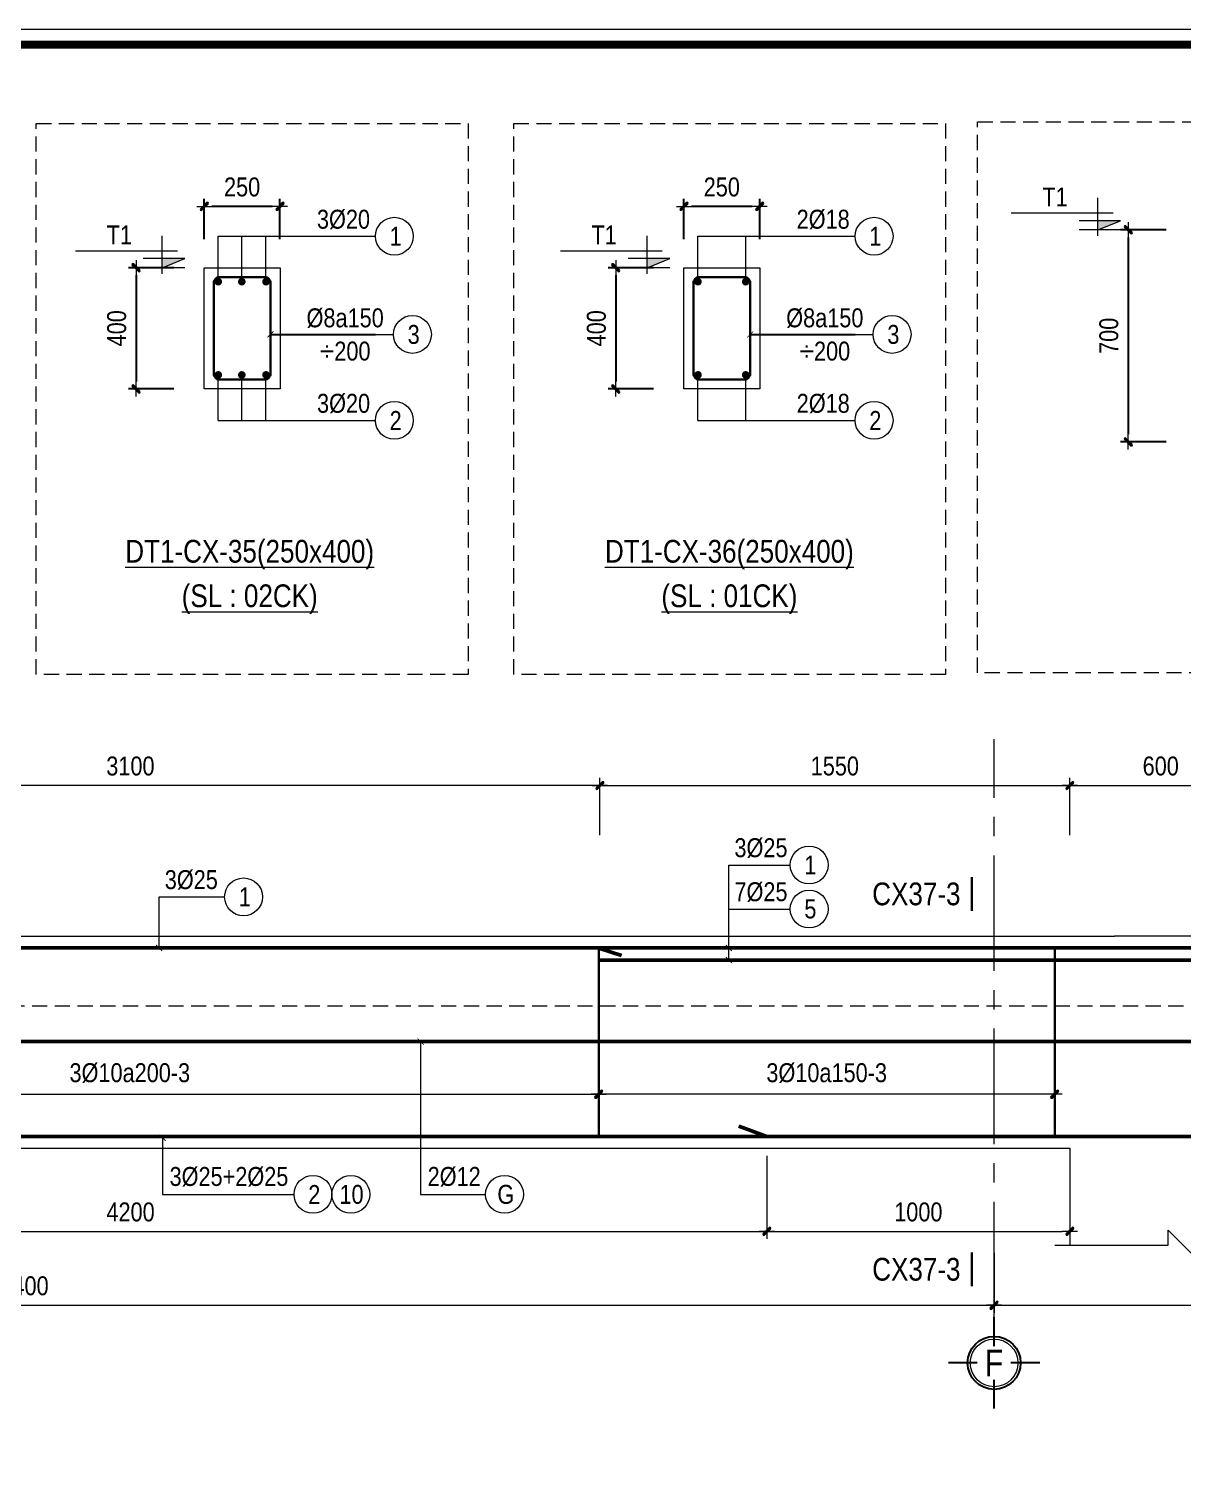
# Model space of a CAD drawing. Header units: millimetres. Extents: x 397144 to 8960116, y 345581 to 674207.
# Drawn here: x 5023359 to 5027168, y 612315 to 617107 of the extents above; entities that cross this region are included whole.
import ezdxf
from ezdxf.enums import TextEntityAlignment as Align
from ezdxf.xclip import XClip

# ---------------------------------------------------------------- set-up
doc = ezdxf.new("R2010")
doc.units = ezdxf.units.MM
doc.header["$XCLIPFRAME"] = 0
doc.header["$PDSIZE"] = -10
doc.linetypes.add('CENTER2', pattern=[28.575, 19.05, -3.175, 3.175, -3.175])
doc.linetypes.add('HIDDEN', pattern=[0.375, 0.25, -0.125])
doc.layers.get('0').update_dxf_attribs({"linetype": 'CONTINUOUS'})
doc.layers.get('Defpoints').update_dxf_attribs({"color": 12, "linetype": 'CONTINUOUS'})
for name, color, linetype, lineweight in [('2', 2, 'CONTINUOUS', 20), ('CDAI', 8, 'CONTINUOUS', 30), ('CTHEP', 2, 'CONTINUOUS', 50), ('DBAO', 3, 'CONTINUOUS', 20), ('DGIONG', 4, 'CONTINUOUS', 13), ('KTH', 150, 'CONTINUOUS', 5), ('Net khuat', 8, 'HIDDEN', 13), ('STICK', 1, 'CONTINUOUS', 9), ('TEXT', 7, 'CONTINUOUS', 15)]:
    doc.layers.add(name, color=color, linetype=linetype, lineweight=lineweight)
doc.layers.add('8', color=8, linetype='CONTINUOUS')
doc.layers.add('HATCH', color=7, linetype='CONTINUOUS', lineweight=5, true_color=0x2491ff)
doc.styles.add('HELVECONDENSE', font='VHELVCN_0.TTF')
doc.styles.add('Star-HelCon', font='VHELVCN_0.TTF')
doc.styles.add('TTP-HelCon', font='VHELVCN_0.TTF')
doc.styles.add('VNI-HELVE-CONDENSE', font='VHELVCN_0.TTF')
doc.dimstyles.new('kc-25', dxfattribs={"dimtxt": 62.5, "dimasz": 20, "dimexe": 20, "dimexo": 50, "dimgap": 25, "dimtad": 3, "dimdec": 0, "dimzin": 0, "dimdsep": 46, "dimtxsty": 'VNI-HELVE-CONDENSE', "dimblk": 'DIM', "dimcen": 2.5, "dimclrd": 256, "dimclre": 154, "dimclrt": 7, "dimaunit": 1, "dimadec": 0, "dimazin": 0, "dimtfac": 1, "dimtdec": 0, "dimtix": 1, "dimtmove": 0, "dimatfit": 3, "dimldrblk": 'DOT', "dimfxl": 1, "dimtolj": 1, "dimtzin": 0, "dimarcsym": 0})
doc.dimstyles.new('TTP-25', dxfattribs={"dimscale": 25, "dimtxt": 2.5, "dimasz": 1, "dimexe": 1, "dimexo": 1, "dimgap": 0.09, "dimtad": 0, "dimdec": 4, "dimrnd": 5, "dimzin": 9, "dimdsep": 46, "dimtxsty": 'TTP-HelCon', "dimblk": 'Stick1', "dimcen": 0.09, "dimdle": 1.5, "dimclrd": 256, "dimclre": 256, "dimclrt": 7, "dimadec": 0, "dimazin": 0, "dimtfac": 1, "dimtdec": 4, "dimtmove": 0, "dimatfit": 3, "dimldrblk": '_ArchTick1', "dimfxl": 1, "dimtvp": 1, "dimtolj": 1, "dimtzin": 0, "dimarcsym": 0})

# ---------------------------------------------------------------- blocks, each defined once
blk = doc.blocks.new('Stick1')
at = {"layer": 'STICK'}
h = blk.add_hatch(color=256, dxfattribs=at)
edge = h.paths.add_edge_path()
edge.add_line((0.3, 0.5), (-0.5, -0.3))
edge.add_arc((-0.4, -0.4), 0.141, 135, 315)
edge.add_line((-0.3, -0.5), (0.5, 0.3))
edge.add_arc((0.4, 0.4), 0.141, 315, 495)
blk.add_line((1, 0), (-1, 0), dxfattribs=at)
blk.add_lwpolyline([(0.3, 0.5), (-0.5, -0.3, 1), (-0.3, -0.5), (0.5, 0.3, 1), (0.3, 0.5, 1)], format="xyb", dxfattribs=at)
blk = doc.blocks.new('*D1549')
at = {"layer": 'Defpoints', "color": 0, "ltscale": 500, "transparency": 16777216}
for p in [(5023937.5, 616521.3), (5023937.5, 616388.1), (5024187.5, 616388.1)]:
    blk.add_point(p, dxfattribs=at)
at = {"layer": 'KTH', "lineweight": -2, "ltscale": 500, "transparency": 16777216}
for p, q in [((5023937.5, 616413.1), (5023937.5, 616546.3)), ((5024162.5, 616521.3), (5023962.5, 616521.3)), ((5024187.5, 616413.1), (5024187.5, 616546.3))]:
    blk.add_line(p, q, dxfattribs=at)
at = {"layer": 'KTH', "lineweight": -2, "ltscale": 500, "transparency": 16777216, "xscale": 25, "yscale": 25, "zscale": 25, "rotation": 180}
blk.add_blockref('Stick1', (5023937.5, 616521.3), dxfattribs=at)
at = {"layer": 'KTH', "lineweight": -2, "ltscale": 500, "transparency": 16777216, "xscale": 25, "yscale": 25, "zscale": 25}
blk.add_blockref('Stick1', (5024187.5, 616521.3), dxfattribs=at)
at = {"layer": 'KTH', "color": 7, "ltscale": 500, "transparency": 16777216, "insert": (5024062.5, 616585.2), "char_height": 62.5, "attachment_point": 5, "style": 'TTP-HelCon'}
blk.add_mtext('\\A1;250', dxfattribs=at)
blk = doc.blocks.new('_ArchTick1')
at = {"color": 0, "const_width": 3.81}
blk.add_lwpolyline([(-12.7, -12.7), (12.7, 12.7)], dxfattribs=at)
blk = doc.blocks.new('*D1550')
at = {"layer": 'Defpoints', "color": 0, "ltscale": 500, "transparency": 16777216}
for p in [(5023862.4, 616319.1), (5023712.5, 615919.1), (5023862.4, 615919.1)]:
    blk.add_point(p, dxfattribs=at)
at = {"layer": 'KTH', "lineweight": -2, "ltscale": 500, "transparency": 16777216}
for p, q in [((5023837.4, 616319.1), (5023687.5, 616319.1)), ((5023712.5, 616294.1), (5023712.5, 615944.1)), ((5023837.4, 615919.1), (5023687.5, 615919.1))]:
    blk.add_line(p, q, dxfattribs=at)
at = {"layer": 'KTH', "lineweight": -2, "ltscale": 500, "transparency": 16777216, "xscale": 25, "yscale": 25, "zscale": 25}
for p, rotation in [((5023712.5, 616319.1), 90), ((5023712.5, 615919.1), 270)]:
    blk.add_blockref('Stick1', p, dxfattribs=dict(at, rotation=rotation))
at = {"layer": 'KTH', "color": 7, "ltscale": 500, "transparency": 16777216, "insert": (5023648.7, 616119.1), "char_height": 62.5, "attachment_point": 5, "rotation": 90, "style": 'TTP-HelCon'}
blk.add_mtext('\\A1;400', dxfattribs=at)
blk = doc.blocks.new('CODE')
at = {"layer": 'DBAO'}
for p, q in [((-62.5, -20), (-62.5, 105)), ((-112.5, 55), (223.6, 55)), ((-62.5, 0), (-137.5, 30)), ((-137.5, 30), (0, 30)), ((-137.5, 0), (0, 0))]:
    blk.add_line(p, q, dxfattribs=at)
at = {"layer": 'HATCH', "color": 1}
blk.add_solid([(-62.5, 0), (-137.5, 30), (-62.5, 30)], dxfattribs=at)
blk = doc.blocks.new('DIM')
h = blk.add_hatch(color=1)
h.paths.add_polyline_path([(0.49, 0.29, 1), (0.29, 0.49), (-0.19, 0), (0.19, 0)])
h.paths.add_polyline_path([(0.19, 0), (-0.19, 0), (-0.49, -0.29, 1), (-0.29, -0.49)])
at = {"color": 9}
for p, q in [((-0.19, 0), (-1.5, 0)), ((0.19, 0), (1.5, 0))]:
    blk.add_line(p, q, dxfattribs=at)
at = {"color": 1}
for p, q in [((-0.49, -0.29), (0.29, 0.49)), ((-0.29, -0.49), (0.49, 0.29)), ((-0.19, 0), (0.19, 0))]:
    blk.add_line(p, q, dxfattribs=at)
blk.add_arc((-0.39, -0.39), 0.138, 135, 315, dxfattribs=at)
blk = doc.blocks.new('*D1551')
at = {"layer": 'Defpoints', "color": 0, "ltscale": 500, "transparency": 16777216}
for p in [(5025520.7, 616521.3), (5025520.7, 616388.1), (5025770.7, 616388.1)]:
    blk.add_point(p, dxfattribs=at)
at = {"layer": 'KTH', "lineweight": -2, "ltscale": 500, "transparency": 16777216}
for p, q in [((5025520.7, 616413.1), (5025520.7, 616546.3)), ((5025745.7, 616521.3), (5025545.7, 616521.3)), ((5025770.7, 616413.1), (5025770.7, 616546.3))]:
    blk.add_line(p, q, dxfattribs=at)
at = {"layer": 'KTH', "lineweight": -2, "ltscale": 500, "transparency": 16777216, "xscale": 25, "yscale": 25, "zscale": 25, "rotation": 180}
blk.add_blockref('Stick1', (5025520.7, 616521.3), dxfattribs=at)
at = {"layer": 'KTH', "lineweight": -2, "ltscale": 500, "transparency": 16777216, "xscale": 25, "yscale": 25, "zscale": 25}
blk.add_blockref('Stick1', (5025770.7, 616521.3), dxfattribs=at)
at = {"layer": 'KTH', "color": 7, "ltscale": 500, "transparency": 16777216, "insert": (5025645.7, 616585.2), "char_height": 62.5, "attachment_point": 5, "style": 'TTP-HelCon'}
blk.add_mtext('\\A1;250', dxfattribs=at)
blk = doc.blocks.new('*D1552')
at = {"layer": 'Defpoints', "color": 0, "ltscale": 500, "transparency": 16777216}
for p in [(5025445.6, 616319.1), (5025295.7, 615919.1), (5025445.6, 615919.1)]:
    blk.add_point(p, dxfattribs=at)
at = {"layer": 'KTH', "lineweight": -2, "ltscale": 500, "transparency": 16777216}
for p, q in [((5025420.6, 616319.1), (5025270.7, 616319.1)), ((5025295.7, 616294.1), (5025295.7, 615944.1)), ((5025420.6, 615919.1), (5025270.7, 615919.1))]:
    blk.add_line(p, q, dxfattribs=at)
at = {"layer": 'KTH', "lineweight": -2, "ltscale": 500, "transparency": 16777216, "xscale": 25, "yscale": 25, "zscale": 25}
for p, rotation in [((5025295.7, 616319.1), 90), ((5025295.7, 615919.1), 270)]:
    blk.add_blockref('Stick1', p, dxfattribs=dict(at, rotation=rotation))
at = {"layer": 'KTH', "color": 7, "ltscale": 500, "transparency": 16777216, "insert": (5025231.9, 616119.1), "char_height": 62.5, "attachment_point": 5, "rotation": 90, "style": 'TTP-HelCon'}
blk.add_mtext('\\A1;400', dxfattribs=at)
blk = doc.blocks.new('*D1554')
at = {"layer": 'Defpoints', "color": 0, "ltscale": 500, "transparency": 16777216}
for p in [(5027136.9, 616444.3), (5026987.1, 615744.3), (5027136.9, 615744.3)]:
    blk.add_point(p, dxfattribs=at)
at = {"layer": 'KTH', "lineweight": -2, "ltscale": 500, "transparency": 16777216}
for p, q in [((5027111.9, 616444.3), (5026962.1, 616444.3)), ((5026987.1, 616419.3), (5026987.1, 615769.3)), ((5027111.9, 615744.3), (5026962.1, 615744.3))]:
    blk.add_line(p, q, dxfattribs=at)
at = {"layer": 'KTH', "lineweight": -2, "ltscale": 500, "transparency": 16777216, "xscale": 25, "yscale": 25, "zscale": 25}
for p, rotation in [((5026987.1, 616444.3), 90), ((5026987.1, 615744.3), 270)]:
    blk.add_blockref('Stick1', p, dxfattribs=dict(at, rotation=rotation))
at = {"layer": 'KTH', "color": 7, "ltscale": 500, "transparency": 16777216, "insert": (5026923.3, 616094.3), "char_height": 62.5, "attachment_point": 5, "rotation": 90, "style": 'TTP-HelCon'}
blk.add_mtext('\\A1;700', dxfattribs=at)
blk = doc.blocks.new('CX29')
at = {"layer": 'CTHEP'}
blk.add_line((5040791.73058, 522625.55855), (5088196.68235, 522625.51042), dxfattribs=at)
for points in [[(5088380.04714, 522306.31091), (5088380.04714, 522934.49812), (5040638.00552, 522934.56286), (5040638.00552, 522308.30037)], [(5040673.22228, 522688.96378), (5040673.22228, 522312.57371), (5040673.22228, 522312.57371), (5040906.87594, 522312.55065), (5053058.00553, 522312.52236), (5053632.05103, 522312.52048), (5088308.99188, 522312.49833), (5088308.99188, 522835.37385)]]:
    blk.add_lwpolyline(points, dxfattribs=at)
at = {"layer": 'DBAO'}
blk.add_lwpolyline([(5088418.00552, 521953.49448), (5088418.00552, 522973.44839), (5053205.91177, 522973.49728)], dxfattribs=at)
at = {"layer": 'Net khuat', "ltscale": 200}
blk.add_lwpolyline([(5040608.00552, 522743.57367), (5088410.04714, 522743.57367)], dxfattribs=at)
blk = doc.blocks.new('CHG_XX_Khung ten')
blk.add_lwpolyline([(15, 579), (826, 579), (826, 15), (15, 15)], close=True)
at = {"color": 4, "linetype": 'Continuous', "const_width": 1}
blk.add_lwpolyline([(17, 577), (824, 577), (824, 17), (17, 17)], close=True, dxfattribs=at)
blk = doc.blocks.new('*D8763')
at = {"layer": 'Defpoints', "color": 0, "transparency": 16777216}
for p in [(5101866.8, 563815.9), (5103371.8, 563799.4), (5101866.8, 563741.9)]:
    blk.add_point(p, dxfattribs=at)
at = {"layer": 'KTH', "lineweight": -2, "transparency": 16777216}
for p, q in [((5101866.8, 563790.9), (5101866.8, 563716.9)), ((5103371.8, 563774.4), (5103371.8, 563716.9)), ((5103346.8, 563741.9), (5101891.8, 563741.9))]:
    blk.add_line(p, q, dxfattribs=at)
at = {"layer": 'KTH', "lineweight": -2, "transparency": 16777216, "xscale": 25, "yscale": 25, "zscale": 25, "rotation": 180}
blk.add_blockref('Stick1', (5101866.8, 563741.9), dxfattribs=at)
at = {"layer": 'KTH', "lineweight": -2, "transparency": 16777216, "xscale": 25, "yscale": 25, "zscale": 25}
blk.add_blockref('Stick1', (5103371.8, 563741.9), dxfattribs=at)
at = {"layer": 'KTH', "color": 7, "transparency": 16777216, "insert": (5102619.3, 563811.8), "char_height": 62.5, "attachment_point": 5, "style": 'TTP-HelCon'}
blk.add_mtext('\\A1;3Þ10a150-3', dxfattribs=at)
blk = doc.blocks.new('*D8725')
at = {"layer": 'Defpoints', "color": 0, "transparency": 16777216}
for p in [(5096771.8, 563243.5), (5103171.8, 563243.4), (5103171.8, 563045.5)]:
    blk.add_point(p, dxfattribs=at)
at = {"layer": 'KTH', "lineweight": -2, "transparency": 16777216}
for p, q in [((5096771.8, 563218.5), (5096771.8, 563020.5)), ((5103171.8, 563218.4), (5103171.8, 563020.5)), ((5096796.8, 563045.5), (5103146.8, 563045.5))]:
    blk.add_line(p, q, dxfattribs=at)
at = {"layer": 'KTH', "lineweight": -2, "transparency": 16777216, "xscale": 25, "yscale": 25, "zscale": 25, "rotation": 180}
blk.add_blockref('Stick1', (5096771.8, 563045.5), dxfattribs=at)
at = {"layer": 'KTH', "lineweight": -2, "transparency": 16777216, "xscale": 25, "yscale": 25, "zscale": 25}
blk.add_blockref('Stick1', (5103171.8, 563045.5), dxfattribs=at)
at = {"layer": 'KTH', "color": 7, "transparency": 16777216, "insert": (5099971.8, 563109.3), "char_height": 62.5, "attachment_point": 5, "style": 'TTP-HelCon'}
blk.add_mtext('\\A1;6400', dxfattribs=at)
blk = doc.blocks.new('*D8726')
at = {"layer": 'Defpoints', "color": 0, "transparency": 16777216}
for p in [(5098771.8, 563882), (5101866.8, 563881.9), (5101866.8, 563741.9)]:
    blk.add_point(p, dxfattribs=at)
at = {"layer": 'KTH', "lineweight": -2, "transparency": 16777216}
for p, q in [((5098771.8, 563857), (5098771.8, 563716.9)), ((5101866.8, 563856.9), (5101866.8, 563716.9)), ((5098796.8, 563741.9), (5101841.8, 563741.9))]:
    blk.add_line(p, q, dxfattribs=at)
at = {"layer": 'KTH', "lineweight": -2, "transparency": 16777216, "xscale": 25, "yscale": 25, "zscale": 25, "rotation": 180}
blk.add_blockref('Stick1', (5098771.8, 563741.9), dxfattribs=at)
at = {"layer": 'KTH', "lineweight": -2, "transparency": 16777216, "xscale": 25, "yscale": 25, "zscale": 25}
blk.add_blockref('Stick1', (5101866.8, 563741.9), dxfattribs=at)
at = {"layer": 'KTH', "color": 7, "transparency": 16777216, "insert": (5100319.3, 563811.8), "char_height": 62.5, "attachment_point": 5, "style": 'TTP-HelCon'}
blk.add_mtext('\\A1;3Þ10a200-3', dxfattribs=at)
blk = doc.blocks.new('*D8728')
at = {"layer": 'Defpoints', "color": 0, "transparency": 16777216}
for p in [(5098771.8, 564760.8), (5098771.8, 564571.9), (5101870.8, 564571.8)]:
    blk.add_point(p, dxfattribs=at)
at = {"layer": 'KTH', "lineweight": -2, "transparency": 16777216}
for p, q in [((5098771.8, 564596.9), (5098771.8, 564785.8)), ((5101870.8, 564596.8), (5101870.8, 564785.8)), ((5101845.8, 564760.8), (5098796.8, 564760.8))]:
    blk.add_line(p, q, dxfattribs=at)
at = {"layer": 'KTH', "lineweight": -2, "transparency": 16777216, "xscale": 25, "yscale": 25, "zscale": 25, "rotation": 180}
blk.add_blockref('Stick1', (5098771.8, 564760.8), dxfattribs=at)
at = {"layer": 'KTH', "lineweight": -2, "transparency": 16777216, "xscale": 25, "yscale": 25, "zscale": 25}
blk.add_blockref('Stick1', (5101870.8, 564760.8), dxfattribs=at)
at = {"layer": 'KTH', "color": 7, "transparency": 16777216, "insert": (5100321.3, 564824.7), "char_height": 62.5, "attachment_point": 5, "style": 'TTP-HelCon'}
blk.add_mtext('\\A1;3100', dxfattribs=at)
blk = doc.blocks.new('*D8730')
at = {"layer": 'Defpoints', "color": 0, "transparency": 16777216}
for p in [(5103421.8, 564760.8), (5101870.8, 564571.8), (5103421.8, 564571.8)]:
    blk.add_point(p, dxfattribs=at)
at = {"layer": 'KTH', "lineweight": -2, "transparency": 16777216}
for p, q in [((5101870.8, 564596.8), (5101870.8, 564785.8)), ((5103421.8, 564596.8), (5103421.8, 564785.8)), ((5101895.8, 564760.8), (5103396.8, 564760.8))]:
    blk.add_line(p, q, dxfattribs=at)
at = {"layer": 'KTH', "lineweight": -2, "transparency": 16777216, "xscale": 25, "yscale": 25, "zscale": 25, "rotation": 180}
blk.add_blockref('Stick1', (5101870.8, 564760.8), dxfattribs=at)
at = {"layer": 'KTH', "lineweight": -2, "transparency": 16777216, "xscale": 25, "yscale": 25, "zscale": 25}
blk.add_blockref('Stick1', (5103421.8, 564760.8), dxfattribs=at)
at = {"layer": 'KTH', "color": 7, "transparency": 16777216, "insert": (5102646.3, 564824.7), "char_height": 62.5, "attachment_point": 5, "style": 'TTP-HelCon'}
blk.add_mtext('\\A1;1550', dxfattribs=at)
blk = doc.blocks.new('dau truc')
blk.add_circle((0, 0), 180)
at = {"layer": '8'}
for p, q in [((0, 127), (0, 345)), ((-127, 0), (-345, 0)), ((345, 0), (127, 0)), ((0, -345), (0, -127))]:
    blk.add_line(p, q, dxfattribs=at)
blk.add_circle((0, 0), 200, dxfattribs=at)
at = {"layer": 'TEXT', "style": 'HELVECONDENSE'}
blk.add_attdef('A', text='', height=233, dxfattribs=at).set_placement((0, 0), align=Align.MIDDLE)
blk = doc.blocks.new('*D8732')
at = {"layer": 'Defpoints', "color": 0, "transparency": 16777216}
for p in [(5104021.8, 564760.8), (5103421.8, 564596.8), (5104021.8, 564571.8)]:
    blk.add_point(p, dxfattribs=at)
at = {"layer": 'KTH', "lineweight": -2, "transparency": 16777216}
for p, q in [((5103421.8, 564621.8), (5103421.8, 564785.8)), ((5104021.8, 564596.8), (5104021.8, 564785.8)), ((5103446.8, 564760.8), (5103996.8, 564760.8))]:
    blk.add_line(p, q, dxfattribs=at)
at = {"layer": 'KTH', "lineweight": -2, "transparency": 16777216, "xscale": 25, "yscale": 25, "zscale": 25, "rotation": 180}
blk.add_blockref('Stick1', (5103421.8, 564760.8), dxfattribs=at)
at = {"layer": 'KTH', "lineweight": -2, "transparency": 16777216, "xscale": 25, "yscale": 25, "zscale": 25}
blk.add_blockref('Stick1', (5104021.8, 564760.8), dxfattribs=at)
at = {"layer": 'KTH', "color": 7, "transparency": 16777216, "insert": (5103721.8, 564824.7), "char_height": 62.5, "attachment_point": 5, "style": 'TTP-HelCon'}
blk.add_mtext('\\A1;600', dxfattribs=at)
blk = doc.blocks.new('*D8734')
at = {"layer": 'Defpoints', "color": 0, "transparency": 16777216}
for p in [(5098221.8, 563563.5), (5102421.8, 563500.8), (5102421.8, 563289.3)]:
    blk.add_point(p, dxfattribs=at)
at = {"layer": 'KTH', "lineweight": -2, "transparency": 16777216}
for p, q in [((5098221.8, 563538.5), (5098221.8, 563264.3)), ((5102421.8, 563475.8), (5102421.8, 563264.3)), ((5098246.8, 563289.3), (5102396.8, 563289.3))]:
    blk.add_line(p, q, dxfattribs=at)
at = {"layer": 'KTH', "lineweight": -2, "transparency": 16777216, "xscale": 25, "yscale": 25, "zscale": 25, "rotation": 180}
blk.add_blockref('Stick1', (5098221.8, 563289.3), dxfattribs=at)
at = {"layer": 'KTH', "lineweight": -2, "transparency": 16777216, "xscale": 25, "yscale": 25, "zscale": 25}
blk.add_blockref('Stick1', (5102421.8, 563289.3), dxfattribs=at)
at = {"layer": 'KTH', "color": 7, "transparency": 16777216, "insert": (5100321.8, 563353.1), "char_height": 62.5, "attachment_point": 5, "style": 'TTP-HelCon'}
blk.add_mtext('\\A1;4200', dxfattribs=at)
blk = doc.blocks.new('*D8735')
at = {"layer": 'Defpoints', "color": 0, "transparency": 16777216}
for p in [(5102421.8, 563563.5), (5103421.8, 563563.5), (5103421.8, 563289.3)]:
    blk.add_point(p, dxfattribs=at)
at = {"layer": 'KTH', "lineweight": -2, "transparency": 16777216}
for p, q in [((5102421.8, 563538.5), (5102421.8, 563264.3)), ((5103421.8, 563538.5), (5103421.8, 563264.3)), ((5102446.8, 563289.3), (5103396.8, 563289.3))]:
    blk.add_line(p, q, dxfattribs=at)
at = {"layer": 'KTH', "lineweight": -2, "transparency": 16777216, "xscale": 25, "yscale": 25, "zscale": 25, "rotation": 180}
blk.add_blockref('Stick1', (5102421.8, 563289.3), dxfattribs=at)
at = {"layer": 'KTH', "lineweight": -2, "transparency": 16777216, "xscale": 25, "yscale": 25, "zscale": 25}
blk.add_blockref('Stick1', (5103421.8, 563289.3), dxfattribs=at)
at = {"layer": 'KTH', "color": 7, "transparency": 16777216, "insert": (5102921.8, 563353.1), "char_height": 62.5, "attachment_point": 5, "style": 'TTP-HelCon'}
blk.add_mtext('\\A1;1000', dxfattribs=at)
blk = doc.blocks.new('*D1859')
at = {"layer": 'Defpoints', "color": 0, "transparency": 16777216}
for p in [(5103171.8, 563243.4), (5113271.8, 563243.4), (5113271.8, 563045.5)]:
    blk.add_point(p, dxfattribs=at)
at = {"layer": 'KTH', "lineweight": -2, "transparency": 16777216}
for p, q in [((5103171.8, 563218.4), (5103171.8, 563020.5)), ((5113271.8, 563218.4), (5113271.8, 563020.5)), ((5103196.8, 563045.5), (5113246.8, 563045.5))]:
    blk.add_line(p, q, dxfattribs=at)
at = {"layer": 'KTH', "lineweight": -2, "transparency": 16777216, "xscale": 25, "yscale": 25, "zscale": 25, "rotation": 180}
blk.add_blockref('Stick1', (5103171.8, 563045.5), dxfattribs=at)
at = {"layer": 'KTH', "lineweight": -2, "transparency": 16777216, "xscale": 25, "yscale": 25, "zscale": 25}
blk.add_blockref('Stick1', (5113271.8, 563045.5), dxfattribs=at)
at = {"layer": 'KTH', "color": 7, "transparency": 16777216, "insert": (5108221.8, 563109.3), "char_height": 62.5, "attachment_point": 5, "style": 'TTP-HelCon'}
blk.add_mtext('\\A1;10100', dxfattribs=at)
blk = doc.blocks.new('MC')
at = {"layer": 'CTHEP', "const_width": 10}
blk.add_lwpolyline([(0, 150), (0, 0)], dxfattribs=at)
at = {"layer": 'TEXT', "style": 'TTP-HelCon'}
blk.add_attdef('A', text='', height=100, dxfattribs=at).set_placement((-50, 25.5), align=Align.RIGHT)
blk = doc.blocks.new('CX-37')
at = {"layer": 'CDAI', "ltscale": 52.5}
for p, q in [((5101866.83396, 564228.45135), (5101866.83396, 563602.48035)), ((5103371.83396, 564228.45135), (5103371.83396, 563602.47556))]:
    blk.add_line(p, q, dxfattribs=at)
at = {"layer": 'CTHEP'}
for p, q in [((5128741.83394, 564224.46289), (5096651.83396, 564224.5159)), ((5101941.83396, 564199.45135), (5101866.83396, 564224.45135)), ((5101870.87344, 564184.51032), (5106170.83535, 564184.51032)), ((5096805.55901, 563915.51158), (5128583.48934, 563915.47222)), ((5102421.83414, 563602.50045), (5102329.14164, 563636.8047)), ((5097220.70178, 563602.50369), (5103421.83396, 563602.4754)), ((5103421.83396, 563602.4754), (5103995.87946, 563602.47351))]:
    blk.add_line(p, q, dxfattribs=at)
at = {"layer": 'DBAO'}
for points in [[(5096621.83396, 563243.52348), (5096621.83396, 564263.68663), (5103569.7402, 564263.44757)], [(5128771.83395, 563243.52348), (5128771.83395, 564263.41532), (5103569.7402, 564263.45031)], [(5097221.83136, 563243.51965), (5097221.83136, 563563.49384), (5103421.83396, 563563.45135), (5103421.83396, 563243.45135)]]:
    blk.add_lwpolyline(points, dxfattribs=at)
at = {"layer": 'DGIONG'}
blk.add_lwpolyline([(5103371.83396, 563243.45135), (5103746.83535, 563243.44752), (5103746.83535, 563293.44752), (5103846.83535, 563193.44752), (5103846.83535, 563243.44752), (5104071.83535, 563243.44752)], dxfattribs=at)
for centre in [(5102561.39724, 564498.32787), (5100694.83867, 564393.03581), (5102561.39724, 564353.02887), (5100923.96544, 563411.38058), (5101048.96544, 563411.38058), (5101556.03548, 563411.43781)]:
    blk.add_circle(centre, 62.5, dxfattribs=at)
at = {"layer": 'Net khuat', "linetype": 'CENTER2', "ltscale": 20}
blk.add_line((5103171.83395, 563006.0297), (5103171.83395, 565011.37234), dxfattribs=at)
at = {"layer": 'Net khuat', "ltscale": 200}
blk.add_lwpolyline([(5096621.83396, 564033.5267), (5128771.83395, 564033.5267)], dxfattribs=at)
at = {"xscale": 0.75, "yscale": 0.75, "zscale": 0.75}
for p in [(5103098.43224, 564346.40334), (5103098.43224, 563107.66219)]:
    blk.add_blockref('MC', p, dxfattribs=at).add_auto_attribs({'A': 'CX37-3'})
at = {"layer": '2', "ltscale": 300}
ref = blk.add_blockref('dau truc', (5103171.83395, 562855.16517), dxfattribs=dict(at, xscale=0.4367131292819977, yscale=0.4367131292819977, zscale=0.4367131292819977))
ref.add_attrib('A', 'F', dxfattribs={"layer": 'TEXT', "height": 87.5, "style": 'HELVECONDENSE'}).set_placement((5103171.83395, 562855.16517), align=Align.MIDDLE)
at = {"layer": 'TEXT', "style": 'TTP-HelCon'}
for s, p in [('3Þ25', (5102314.88718, 564524.18082)), ('3Þ25', (5100434.71479, 564418.88876, 0)), ('7Þ25', (5102314.88718, 564378.88182)), ('3Þ25+2Þ25', (5100450.52422, 563439.27763)), ('2Þ12', (5101302.22761, 563439.33487, 0))]:
    blk.add_text(s, height=62.5, dxfattribs=at).set_placement(p)
at = {"layer": 'TEXT', "style": 'Star-HelCon'}
for s, p in [('1', (5102565.5639, 564498.32787)), ('1', (5100699.00534, 564393.03581)), ('5', (5102565.5639, 564353.02887)), ('2', (5100928.13211, 563411.38058)), ('10', (5101051.07934, 563411.38058)), ('G', (5101560.20215, 563411.43781))]:
    blk.add_text(s, height=62.5, dxfattribs=at).set_placement(p, align=Align.MIDDLE)
at = {"layer": 'KTH'}
for base, p1, p2, picture, middle in [((5098771.83136, 564760.83864), (5101870.83396, 564571.84569), (5098771.83136, 564571.91399), '*D8728', (5100321.33266, 564824.67197)), ((5102421.83396, 563289.26165), (5098221.83136, 563563.4795), (5102421.83396, 563500.81261), '*D8734', (5100321.83266, 563353.09498)), ((5103421.83396, 563289.26165), (5102421.83396, 563563.49384), (5103421.83396, 563563.4795), '*D8735', (5102921.83396, 563353.09498))]:
    dim = blk.add_linear_dim(base=base, p1=p1, p2=p2, dimstyle='TTP-25', override={"dimtmove": 1}, dxfattribs=at)
    dim.commit()
    dim.dimension.update_dxf_attribs({"geometry": picture, "text_midpoint": middle})
for base, p1, p2, picture, middle in [((5103421.83396, 564760.84569), (5101870.83396, 564571.84186), (5103421.83396, 564571.84186), '*D8730', (5102646.33396, 564824.67902)), ((5104021.83535, 564760.84569), (5103421.83396, 564596.84186), (5104021.83535, 564571.84186), '*D8732', (5103721.83465, 564824.67902)), ((5103171.83395, 563045.46643), (5096771.83395, 563243.52348), (5103171.83395, 563243.44943), '*D8725', (5099971.83395, 563109.29976)), ((5113271.83395, 563045.46643), (5103171.83395, 563243.44943), (5113271.83395, 563243.44943), '*D1859', (5108221.83395, 563109.29976))]:
    dim = blk.add_linear_dim(base=base, p1=p1, p2=p2, angle=180, dimstyle='TTP-25', override={"dimtmove": 1}, dxfattribs=at)
    dim.commit()
    dim.dimension.update_dxf_attribs({"geometry": picture, "text_midpoint": middle})
dim = blk.add_linear_dim(base=(5101866.83396, 563741.87194), p1=(5098771.83136, 563881.96047), p2=(5101866.83396, 563881.89217), text='3Þ10a200-3', dimstyle='TTP-25', override={"dimtmove": 1}, dxfattribs=at)
dim.commit()
dim.dimension.update_dxf_attribs({"geometry": '*D8726', "text_midpoint": (5100319.33266, 563811.7886)})
dim = blk.add_linear_dim(base=(5101866.83396, 563741.87899), p1=(5103371.83395, 563799.35234), p2=(5101866.83396, 563815.879), angle=180, text='3Þ10a150-3', dimstyle='TTP-25', override={"dimtmove": 1}, dxfattribs=at)
dim.commit()
dim.dimension.update_dxf_attribs({"geometry": '*D8763', "text_midpoint": (5102619.33396, 563811.79566)})
at = {"layer": 'DGIONG'}
for points in [[(5102296.37542, 564224.51976), (5102296.37515, 564498.32787), (5102498.89724, 564498.32787)], [(5100416.20302, 564224.5267), (5100416.20275, 564393.03581), (5100632.33867, 564393.03581)], [(5102296.37506, 564184.51976), (5102296.3748, 564353.02887), (5102498.89688, 564353.02887)], [(5101279.21744, 563915.48238), (5101279.21558, 563411.43781), (5101493.53548, 563411.43781)], [(5100427.51245, 563598.42484), (5100427.51218, 563411.38058), (5100861.46544, 563411.38058)]]:
    blk.add_leader(points, dimstyle='kc-25', override={"dimtad": 0, "dimldrblk": 'ArchTick', "dimfxl": 100, "dimarcsym": 1}, dxfattribs=at)

msp = doc.modelspace()

# ---------------------------------------------------------------- linework, layer by layer
at = {"layer": 'CDAI'}
for points in [[(5023987.53017, 616287.83857), (5024137.53017, 616287.83857, -0.4142135624), (5024156.28017, 616269.08857), (5024156.28017, 615969.08857, -0.4142135624), (5024137.53017, 615950.33857), (5023987.53017, 615950.33857, -0.4142135624), (5023968.78017, 615969.08857), (5023968.78017, 616269.08857, -0.4142135624)], [(5025570.71037, 616287.83857), (5025720.71037, 616287.83857, -0.4142135624), (5025739.46037, 616269.08857), (5025739.46037, 615969.08857, -0.4142135624), (5025720.71037, 615950.33857), (5025570.71037, 615950.33857, -0.4142135624), (5025551.96037, 615969.08857), (5025551.96037, 616269.08857, -0.4142135624)]]:
    msp.add_lwpolyline(points, format="xyb", close=True, dxfattribs=at)
at = {"layer": 'CTHEP', "const_width": 12.5}
for points in [[(5023977.53017, 616272.83857, 1), (5023990.03017, 616272.83857, 1)], [(5024055.19179, 616272.83857, 1), (5024067.69179, 616272.83857, 1)], [(5024135.03017, 616272.83857, 1), (5024147.53017, 616272.83857, 1)], [(5025560.71037, 616272.83857, 1), (5025573.21037, 616272.83857, 1)], [(5025718.21037, 616272.83857, 1), (5025730.71037, 616272.83857, 1)], [(5023977.53017, 615965.33857, 1), (5023990.03017, 615965.33857, 1)], [(5024055.19179, 615965.33857, 1), (5024067.69179, 615965.33857, 1)], [(5024135.03017, 615965.33857, 1), (5024147.53017, 615965.33857, 1)], [(5025560.71037, 615965.33857, 1), (5025573.21037, 615965.33857, 1)], [(5025718.21037, 615965.33857, 1), (5025730.71037, 615965.33857, 1)]]:
    msp.add_lwpolyline(points, format="xyb", close=True, dxfattribs=at)
at = {"layer": 'DBAO', "flags": 128}
for points in [[(5024187.53017, 616319.08857), (5024187.53017, 615919.08857), (5023937.53017, 615919.08857), (5023937.53017, 616319.08857)], [(5023937.53017, 616319.08857), (5024187.53017, 616319.08857)], [(5025770.71037, 616319.08857), (5025770.71037, 615919.08857), (5025520.71037, 615919.08857), (5025520.71037, 616319.08857)], [(5025520.71037, 616319.08857), (5025770.71037, 616319.08857)]]:
    msp.add_lwpolyline(points, dxfattribs=at)
at = {"layer": 'DGIONG'}
for p, q in [((5023983.78017, 616272.83857), (5023983.78017, 616422.83857)), ((5023983.78017, 616422.83857), (5024502.53017, 616422.83857)), ((5024061.44179, 616272.83857), (5024061.44179, 616422.83857)), ((5024141.28017, 616272.83857), (5024141.28017, 616422.83857)), ((5025566.96037, 616272.83857), (5025566.96037, 616422.83857)), ((5025566.96037, 616422.83857), (5026085.71037, 616422.83857)), ((5025724.46037, 616272.83857), (5025724.46037, 616422.83857)), ((5024156.28017, 616098.89619), (5024562.03017, 616098.89619)), ((5025739.46037, 616098.89619), (5026145.21037, 616098.89619)), ((5023983.78017, 615815.33857), (5023983.78017, 615965.33857)), ((5024061.44179, 615815.33857), (5024061.44179, 615965.33857)), ((5024141.28017, 615815.33857), (5024141.28017, 615965.33857)), ((5025566.96037, 615815.33857), (5025566.96037, 615965.33857)), ((5025724.46037, 615815.33857), (5025724.46037, 615965.33857)), ((5023983.78017, 615815.33857), (5024502.53017, 615815.33857)), ((5025566.96037, 615815.33857), (5026085.71037, 615815.33857))]:
    msp.add_line(p, q, dxfattribs=at)
msp.add_lwpolyline([(5019502.29512, 617054.8672), (5036871.90055, 617054.8672), (5036871.90055, 602536.98804), (5019502.29512, 602536.98804)], close=True, dxfattribs=at)
for centre in [(5024565.03017, 616422.83857), (5026148.21037, 616422.83857), (5024624.53017, 616098.89619), (5026207.71037, 616098.89619), (5024565.03017, 615815.33857), (5026148.21037, 615815.33857)]:
    msp.add_circle(centre, 62.5, dxfattribs=at)
at = {"layer": 'Net khuat', "ltscale": 200}
for points in [[(5023383.08808, 616795.38997), (5024808.17837, 616795.38997), (5024808.17837, 614977.09782), (5023383.08808, 614977.09782)], [(5024959.04673, 616795.38997), (5026384.13702, 616795.38997), (5026384.13702, 614977.09782), (5024959.04673, 614977.09782)], [(5026490.07158, 616800.70321), (5029788.14742, 616800.70321), (5029788.14742, 614982.41106), (5026490.07158, 614982.41106)]]:
    msp.add_lwpolyline(points, close=True, dxfattribs=at)

# ---------------------------------------------------------------- block references
at = {"layer": 'DBAO'}
ref = msp.add_blockref('CX29', (-42198.81169, 93236.74717), dxfattribs=at)
XClip(ref).set_block_clipping_path([(5039898.363287813, 521332.9604182728), (5053846.7564344108, 523623.1797792785)])
at = {"layer": 'KTH', "linetype": 'Continuous', "xscale": -1}
for p in [(5026824.60427, 616444.27224), (5023736.32276, 616319.08857), (5025336.39599, 616319.08857)]:
    msp.add_blockref('CODE', p, dxfattribs=at)

# ---------------------------------------------------------------- texts
at = {"layer": 'TEXT', "style": 'TTP-HelCon'}
for p in [(5026866.87094, 616521.26723), (5023778.58942, 616396.08356), (5025378.66266, 616396.08356)]:
    msp.add_text('T1    ', height=62.5, dxfattribs=at).set_placement(p, align=Align.RIGHT)
for s, height, p in [('3Þ20', 62.5, (5024397.03017, 616447.83857)), ('2Þ18', 62.5, (5025980.21037, 616447.83857)), ('Þ8a150', 62.5, (5024402.53017, 616122.39619)), ('Þ8a150', 62.5, (5025985.71037, 616122.39619)), ('÷200', 62.5, (5024402.53017, 616012.64619)), ('÷200', 62.5, (5025985.71037, 616012.64619)), ('3Þ20', 62.5, (5024397.29551, 615840.33857)), ('2Þ18', 62.5, (5025980.47571, 615840.33857)), ('%%UDT1-CX-35(250x400)', 75, (5024087.53017, 615345.79503)), ('%%UDT1-CX-36(250x400)', 75, (5025670.71037, 615345.79503)), ('%%U(SL : 02CK)', 75, (5024087.53017, 615198.90044)), ('%%U(SL : 01CK)', 75, (5025670.71037, 615198.90044))]:
    msp.add_text(s, height=height, dxfattribs=at).set_placement(p, align=Align.CENTER)
at = {"layer": 'TEXT', "style": 'Star-HelCon'}
for s, p in [('1', (5024569.19683, 616422.83857)), ('1', (5026152.37704, 616422.83857)), ('3', (5024628.69683, 616098.89619)), ('3', (5026211.87704, 616098.89619)), ('2', (5024569.19683, 615815.33857)), ('2', (5026152.37704, 615815.33857))]:
    msp.add_text(s, height=62.5, dxfattribs=at).set_placement(p, align=Align.MIDDLE)

# ---------------------------------------------------------------- dimensions: what is measured, and where the dimension line sits
at = {"layer": 'KTH', "ltscale": 500}
for base, p1, p2, picture, middle in [((5023937.53017, 616521.33857), (5024187.53017, 616388.10052), (5023937.53017, 616388.10052), '*D1549', (5024062.53017, 616585.1719)), ((5025520.71037, 616521.33857), (5025770.71037, 616388.10052), (5025520.71037, 616388.10052), '*D1551', (5025645.71037, 616585.1719))]:
    dim = msp.add_linear_dim(base=base, p1=p1, p2=p2, dimstyle='TTP-25', override={"dimtxsty": 'TTP-HelCon'}, dxfattribs=at)
    dim.commit()
    dim.dimension.update_dxf_attribs({"geometry": picture, "text_midpoint": middle})
for base, p1, p2, picture, middle in [((5026987.10427, 615744.27224), (5027136.93708, 616444.27224), (5027136.93708, 615744.27224), '*D1554', (5026923.27094, 616094.27224)), ((5023712.54361, 615919.08857), (5023862.37643, 616319.08857), (5023862.37643, 615919.08857), '*D1550', (5023648.71028, 616119.08857)), ((5025295.72382, 615919.08857), (5025445.55663, 616319.08857), (5025445.55663, 615919.08857), '*D1552', (5025231.89048, 616119.08857))]:
    dim = msp.add_linear_dim(base=base, p1=p1, p2=p2, angle=90, dimstyle='TTP-25', override={"dimtxsty": 'TTP-HelCon'}, dxfattribs=at)
    dim.commit()
    dim.dimension.update_dxf_attribs({"geometry": picture, "text_midpoint": middle})

# ---------------------------------------------------------------- leaders
at = {"layer": 'DGIONG'}
for points in [[(5024156.28017, 616098.89619), (5024502.21062, 616098.89619)], [(5025739.46037, 616098.89619), (5026085.39082, 616098.89619)]]:
    msp.add_leader(points, dimstyle='kc-25', override={"dimtad": 0, "dimldrblk": 'ArchTick', "dimfxl": 100, "dimarcsym": 1}, dxfattribs=at)

# ---------------------------------------------------------------- next in the draw order: block references
at = {"layer": 'KTH', "ltscale": 0.8, "xscale": 25.92478421702978, "yscale": 25.92478421702978, "zscale": 25.92478421702978}
msp.add_blockref('CHG_XX_Khung ten', (5019061.57379, 602096.26671), dxfattribs=at)

# ---------------------------------------------------------------- next in the draw order: block references
at = {"layer": 'DBAO'}
ref = msp.add_blockref('CX-37', (-76627.50903, 49849.59288), dxfattribs=at)
XClip(ref).set_block_clipping_path([(5096129.8041496612, 562618.9003874706), (5113386.7156403773, 564913.1328144962)])

doc.saveas('drawing.dxf')
